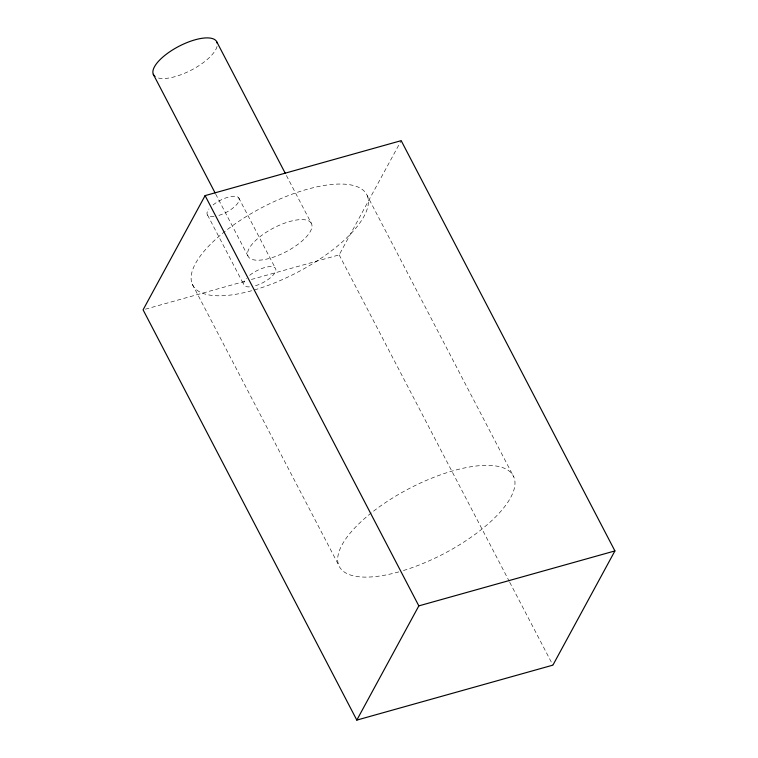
<?xml version="1.0" encoding="UTF-8"?>
<svg xmlns="http://www.w3.org/2000/svg" width="758" height="758" viewBox="0 0 758 758"><rect width="100%" height="100%" fill="white"/><g stroke="black" fill="none" stroke-linecap="round" stroke-linejoin="round"><path stroke-width="0.57" stroke-dasharray="3.79 2.84" d="M251.381 279.475L339.167 254.877L401.181 140.656M145.356 309.198L246.824 280.754M367.242 195.649A98.076 36.896 -27.5 0 1 248.378 291.603A98.076 36.896 -27.5 0 1 223.676 232.441A98.076 36.896 -27.5 0 1 367.242 195.649L513.81 476.971M339.167 254.877L509.177 581.197M509.717 582.248L552.904 665.136M286.41 175.496L311.576 223.809A35.664 13.417 -27.5 0 1 268.351 258.696A35.664 13.417 -27.5 0 1 259.369 237.188A35.664 13.417 -27.5 0 1 311.576 223.809M238.675 197.772L275.315 268.105M215.67 194.02L247.951 255.986M207.559 215.045L244.199 285.378M192.286 284.146L338.845 565.468M398.822 571.883A98.076 36.896 -27.5 0 1 365.991 517.297A98.076 36.896 -27.5 0 1 512.37 474.366A98.076 36.896 -27.5 0 1 403.19 570.603M213.036 204.963A17.832 6.708 -27.5 0 1 233.89 196.246A17.832 6.708 -27.5 0 1 236.704 204.556A17.832 6.708 -27.5 0 1 216.76 215.973M214.097 216.447A17.832 6.708 -27.5 0 1 208.962 208.952M249.676 275.296A17.832 6.708 -27.5 0 1 275.618 268.578A17.832 6.708 -27.5 0 1 254.764 285.956M249.467 286.884A17.832 6.708 -27.5 0 1 246.407 278.338M217.063 46.409A35.664 13.417 -27.5 0 1 190.523 70.513A35.664 13.417 -27.5 0 1 156.375 77.307"/><path stroke-width="1.14" d="M205.096 195.621L143.082 309.832L356.819 720.1L552.904 665.136L614.918 550.924L401.181 140.656L205.096 195.621L418.833 605.879L356.819 720.1M418.833 605.879L614.918 550.924M216.921 42.116L285.311 173.393M153.296 74.293L215.13 192.977M155.02 76.492A35.664 13.417 -27.5 0 1 178.272 46.645A35.664 13.417 -27.5 0 1 217.281 43.443"/></g></svg>
